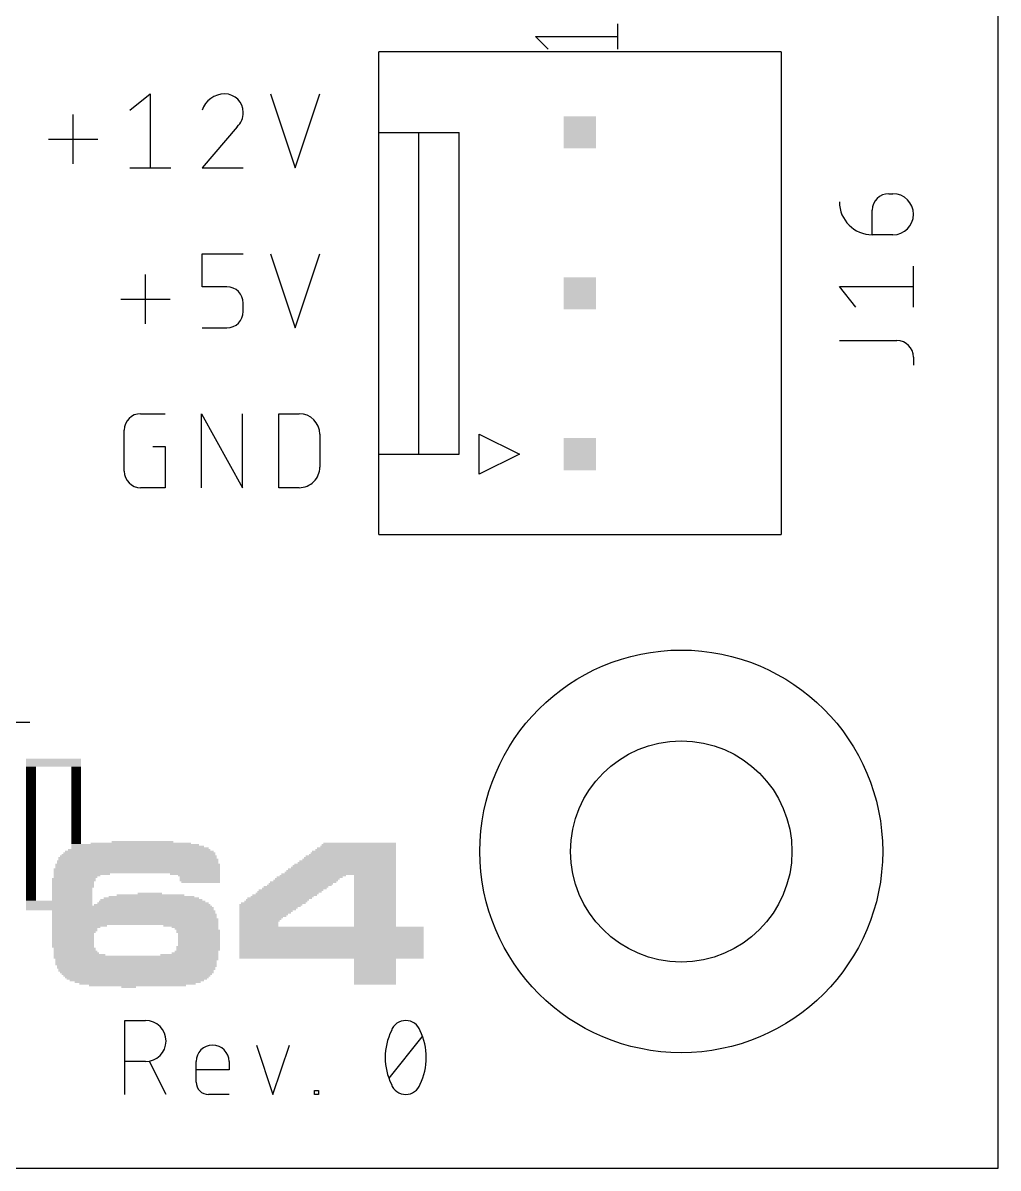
# Model space of a CAD drawing. Extents: x 0 to 94, y 0 to 124.
# Drawn here: x 78.61 to 94, y 0 to 18.08 of the extents above; entities that cross this region are included whole.
import ezdxf

# ---------------------------------------------------------------- set-up
doc = ezdxf.new("R2010")
doc.units = 0
for name, color, linetype in [('20', 30, 'CONTINUOUS'), ('21', 253, 'CONTINUOUS'), ('25', 253, 'CONTINUOUS'), ('51', 253, 'CONTINUOUS')]:
    doc.layers.add(name, color=color, linetype=linetype)

# ---------------------------------------------------------------- blocks, each defined once
blk = doc.blocks.new('RECT')
blk.add_solid([(-0.5, -0.5), (0.5, -0.5), (-0.5, 0.5), (0.5, 0.5)])

msp = doc.modelspace()

# ---------------------------------------------------------------- linework, layer by layer
at = {"layer": '20'}
for p, q in [((94, 0), (94, 98)), ((0, 0), (94, 0))]:
    msp.add_line(p, q, dxfattribs=at)
at = {"layer": '21'}
for p, q in [((88, 17.6675), (88, 18.0675)), ((86.9, 17.6675), (86.7, 17.8675)), ((86.7, 17.8675), (88, 17.8675)), ((90.575, 17.6212), (84.225, 17.6212)), ((84.225, 16.3513), (84.225, 17.6212)), ((90.575, 17.6212), (90.575, 10.0013)), ((80.2954, 16.6996), (80.62, 16.9592)), ((80.62, 16.9592), (80.62, 15.7908)), ((82.5165, 16.9592), (82.906, 15.7908)), ((82.906, 15.7908), (83.2955, 16.9592)), ((79.4008, 15.8557), (79.4008, 16.6346)), ((81.9902, 16.4399), (81.4384, 15.7908)), ((84.225, 11.2713), (84.225, 16.3513)), ((84.225, 16.3513), (84.86, 16.3513)), ((84.86, 11.2713), (84.86, 16.3513)), ((84.86, 16.3513), (85.495, 16.3513)), ((85.495, 11.2713), (85.495, 16.3513)), ((79.0113, 16.2452), (79.7903, 16.2452)), ((80.2954, 15.7908), (80.9445, 15.7908)), ((81.4384, 15.7908), (82.0875, 15.7908)), ((81.4384, 13.9137), (81.4384, 14.4329)), ((81.4384, 14.4329), (82.0875, 14.4329)), ((82.5165, 14.4329), (82.906, 13.2645)), ((82.906, 13.2645), (83.2955, 14.4329)), ((80.5438, 13.3295), (80.5438, 14.1084)), ((81.8279, 13.9137), (81.4384, 13.9137)), ((80.1543, 13.7189), (80.9333, 13.7189)), ((82.0875, 13.5242), (82.0875, 13.654)), ((81.4384, 13.2645), (81.8279, 13.2645)), ((80.4676, 11.9105), (80.8571, 11.9105)), ((81.4271, 10.7421), (81.4271, 11.9105)), ((81.4271, 11.9105), (82.0763, 10.7421)), ((82.0763, 10.7421), (82.0763, 11.9105)), ((82.6463, 10.7421), (82.6463, 11.9105)), ((82.6463, 11.9105), (82.9709, 11.9105)), ((80.2079, 11.0017), (80.2079, 11.6508)), ((83.2955, 11.5859), (83.2955, 11.0666)), ((85.8125, 10.9538), (85.8125, 11.5888)), ((85.8125, 11.5888), (86.4475, 11.2713)), ((80.6623, 11.3912), (80.8571, 11.3912)), ((80.8571, 11.3912), (80.8571, 10.7421)), ((84.225, 10.0013), (84.225, 11.2713)), ((84.225, 11.2713), (84.86, 11.2713)), ((84.86, 11.2713), (85.495, 11.2713)), ((86.4475, 11.2713), (85.8125, 10.9538)), ((80.8571, 10.7421), (80.4676, 10.7421)), ((82.9709, 10.7421), (82.6463, 10.7421)), ((84.225, 10.0013), (90.575, 10.0013)), ((78.7188, 7.036), (77.6012, 7.036)), ((80.2195, 1.1621), (80.2195, 2.3304)), ((80.2195, 2.3304), (80.5441, 2.3304)), ((84.3919, 1.4217), (84.9112, 2.0708)), ((82.2964, 1.941), (82.556, 1.1621)), ((82.556, 1.1621), (82.8157, 1.941)), ((80.5441, 1.6813), (80.2195, 1.6813)), ((80.8687, 1.1621), (80.609, 1.6813)), ((81.3439, 1.3568), (81.3439, 1.6813)), ((81.8632, 1.6813), (81.8632, 1.5515)), ((81.8632, 1.5515), (81.3439, 1.5515)), ((81.8632, 1.1621), (81.5386, 1.1621)), ((83.2094, 1.1621), (83.2094, 1.227)), ((83.2094, 1.227), (83.2743, 1.227)), ((83.2743, 1.1621), (83.2094, 1.1621)), ((83.2743, 1.227), (83.2743, 1.1621))]:
    msp.add_line(p, q, dxfattribs=at)
for radius in [3.1789, 1.7463]:
    msp.add_circle((89, 5), radius, dxfattribs=at)
for centre, radius, start, end in [((81.7954, 16.5839), 0.3753, 90.0001, 162.0549), ((81.7954, 16.6671), 0.2921, 0, 90), ((81.7738, 16.6671), 0.3138, 313.604, 359.9996), ((81.8279, 13.654), 0.2596, 0, 90), ((81.8279, 13.5242), 0.2596, 270, 0), ((80.4676, 11.6508), 0.2596, 90.0007, 180), ((82.9709, 11.5859), 0.3246, 0, 90), ((82.9709, 11.0666), 0.3246, 269.9994, 0), ((80.4676, 11.0017), 0.2596, 180, 270), ((80.5441, 2.0059), 0.3246, 270, 90), ((84.6515, 2.0903), 0.2402, 90, 161.0751), ((84.6515, 2.0903), 0.2402, 18.9248, 90.0002), ((85.2898, 1.7463), 0.9628, 154.0109, 180.0001), ((84.0132, 1.7463), 0.9629, 359.9999, 25.9891), ((81.6035, 1.6813), 0.2596, 0, 180), ((85.2899, 1.7463), 0.9629, 180, 205.9888), ((84.0132, 1.7463), 0.9629, 334.0112, 360), ((81.5386, 1.3568), 0.1947, 180, 270), ((84.6515, 1.4022), 0.2402, 198.9254, 269.9998), ((84.6515, 1.4022), 0.2402, 270, 341.0747)]:
    msp.add_arc(centre, radius, start, end, dxfattribs=at)
at = {"layer": '25'}
for p, q in [((92.2747, 15.3835), (92.3396, 15.3835)), ((92.015, 14.7344), (92.015, 15.1239)), ((92.3396, 14.7344), (92.015, 14.7344)), ((92.6642, 13.5914), (92.6642, 14.2405)), ((91.7554, 13.5914), (91.4958, 13.916)), ((91.4958, 13.916), (92.6642, 13.916)), ((91.4958, 13.0641), (92.4045, 13.0641)), ((92.6642, 12.8044), (92.6642, 12.6746))]:
    msp.add_line(p, q, dxfattribs=at)
for centre, radius, start, end in [((92.2747, 15.1239), 0.2596, 90, 180), ((92.3396, 15.059), 0.3246, 270, 90), ((92.015, 15.2537), 0.5193, 180.0007, 270), ((92.4045, 12.8044), 0.2596, 0, 90)]:
    msp.add_arc(centre, radius, start, end, dxfattribs=at)

# ---------------------------------------------------------------- block references
at = {"layer": '21', "yscale": 0.0255}
for p, xscale in [((79.094, 6.453), 0.867), ((79.094, 6.4275), 0.867), ((79.094, 6.402), 0.867), ((79.094, 6.3765), 0.867), ((79.094, 6.351), 0.867), ((78.737, 6.3255), 0.153), ((79.451, 6.3255), 0.153), ((78.737, 6.3), 0.153), ((78.737, 6.2745), 0.153), ((78.737, 6.249), 0.153), ((78.737, 6.2235), 0.153), ((78.737, 6.198), 0.153), ((78.737, 6.1725), 0.153), ((78.737, 6.147), 0.153), ((79.451, 6.3), 0.153), ((79.451, 6.2745), 0.153), ((79.451, 6.249), 0.153), ((79.451, 6.2235), 0.153), ((79.451, 6.198), 0.153), ((79.451, 6.1725), 0.153), ((79.451, 6.147), 0.153), ((78.737, 6.1215), 0.153), ((78.737, 6.096), 0.153), ((78.737, 6.0705), 0.153), ((78.737, 6.045), 0.153), ((78.737, 6.0195), 0.153), ((78.737, 5.994), 0.153), ((78.737, 5.9685), 0.153), ((79.451, 6.1215), 0.153), ((79.451, 6.096), 0.153), ((79.451, 6.0705), 0.153), ((79.451, 6.045), 0.153), ((79.451, 6.0195), 0.153), ((79.451, 5.994), 0.153), ((79.451, 5.9685), 0.153), ((78.737, 5.943), 0.153), ((78.737, 5.9175), 0.153), ((78.737, 5.892), 0.153), ((78.737, 5.8665), 0.153), ((78.737, 5.841), 0.153), ((78.737, 5.8155), 0.153), ((78.737, 5.79), 0.153), ((79.451, 5.943), 0.153), ((79.451, 5.9175), 0.153), ((79.451, 5.892), 0.153), ((79.451, 5.8665), 0.153), ((79.451, 5.841), 0.153), ((79.451, 5.8155), 0.153), ((79.451, 5.79), 0.153), ((78.737, 5.7645), 0.153), ((78.737, 5.739), 0.153), ((78.737, 5.7135), 0.153), ((78.737, 5.688), 0.153), ((78.737, 5.6625), 0.153), ((78.737, 5.637), 0.153), ((78.737, 5.6115), 0.153), ((79.451, 5.7645), 0.153), ((79.451, 5.739), 0.153), ((79.451, 5.7135), 0.153), ((79.451, 5.688), 0.153), ((79.451, 5.6625), 0.153), ((79.451, 5.637), 0.153), ((79.451, 5.6115), 0.153), ((78.737, 5.586), 0.153), ((78.737, 5.5605), 0.153), ((78.737, 5.535), 0.153), ((78.737, 5.5095), 0.153), ((78.737, 5.484), 0.153), ((78.737, 5.4585), 0.153), ((78.737, 5.433), 0.153), ((79.451, 5.586), 0.153), ((79.451, 5.5605), 0.153), ((79.451, 5.535), 0.153), ((79.451, 5.5095), 0.153), ((79.451, 5.484), 0.153), ((79.451, 5.4585), 0.153), ((79.451, 5.433), 0.153), ((78.737, 5.4075), 0.153), ((78.737, 5.382), 0.153), ((78.737, 5.3565), 0.153), ((78.737, 5.331), 0.153), ((78.737, 5.3055), 0.153), ((78.737, 5.28), 0.153), ((78.737, 5.2545), 0.153), ((79.451, 5.4075), 0.153), ((79.451, 5.382), 0.153), ((79.451, 5.3565), 0.153), ((79.451, 5.331), 0.153), ((79.451, 5.3055), 0.153), ((79.451, 5.28), 0.153), ((79.451, 5.2545), 0.153), ((78.737, 5.229), 0.153), ((78.737, 5.2035), 0.153), ((78.737, 5.178), 0.153), ((78.737, 5.1525), 0.153), ((78.737, 5.127), 0.153), ((78.737, 5.1015), 0.153), ((78.737, 5.076), 0.153), ((78.737, 5.0505), 0.153), ((80.3817, 5.1015), 2.0145), ((79.451, 5.229), 0.153), ((79.451, 5.2035), 0.153), ((79.451, 5.178), 0.153), ((79.451, 5.1525), 0.153), ((79.451, 5.127), 0.153), ((80.42, 5.076), 2.091), ((80.4582, 5.0505), 2.1675), ((80.471, 5.127), 1.581), ((80.4965, 5.1525), 0.969), ((83.8752, 5.0505), 1.2495), ((83.9007, 5.076), 1.1985), ((83.9134, 5.1015), 1.173), ((83.9262, 5.127), 1.1475), ((78.737, 5.025), 0.153), ((78.737, 4.9995), 0.153), ((78.737, 4.974), 0.153), ((78.737, 4.9485), 0.153), ((78.737, 4.923), 0.153), ((78.737, 4.8975), 0.153), ((78.737, 4.872), 0.153), ((80.42, 4.8975), 2.499), ((80.4327, 4.872), 2.5245), ((80.4327, 4.923), 2.4735), ((80.4327, 4.9485), 2.4225), ((80.4455, 4.974), 2.397), ((80.4455, 4.9995), 2.3461), ((80.4455, 5.025), 2.244), ((83.7605, 4.872), 1.479), ((83.7732, 4.8975), 1.4535), ((83.7859, 4.923), 1.428), ((83.8115, 4.9485), 1.3769), ((83.8242, 4.974), 1.3515), ((83.837, 4.9995), 1.326), ((83.8625, 5.025), 1.2749), ((78.737, 4.8465), 0.153), ((78.737, 4.821), 0.153), ((78.737, 4.7955), 0.153), ((78.737, 4.77), 0.153), ((78.737, 4.7445), 0.153), ((78.737, 4.719), 0.153), ((78.737, 4.6935), 0.153), ((80.4073, 4.719), 2.6266), ((80.4073, 4.6935), 2.6266), ((80.42, 4.7955), 2.6011), ((80.42, 4.77), 2.6011), ((80.42, 4.7445), 2.6011), ((80.42, 4.8465), 2.55), ((80.42, 4.821), 2.55), ((83.633, 4.6935), 1.734), ((83.6457, 4.719), 1.7085), ((83.6713, 4.7445), 1.6574), ((83.684, 4.77), 1.632), ((83.6967, 4.7955), 1.6065), ((83.7223, 4.821), 1.5554), ((83.7349, 4.8465), 1.53), ((78.737, 4.668), 0.153), ((78.737, 4.6425), 0.153), ((78.737, 4.617), 0.153), ((78.737, 4.5915), 0.153), ((78.737, 4.566), 0.153), ((78.737, 4.5405), 0.153), ((78.737, 4.515), 0.153), ((79.4127, 4.566), 0.6885), ((79.4127, 4.5405), 0.6885), ((79.4, 4.515), 0.663), ((79.5402, 4.6425), 0.8925), ((79.4382, 4.5915), 0.6885), ((80.4073, 4.668), 2.6266), ((79.4637, 4.617), 0.7395), ((81.3252, 4.6425), 0.7906), ((81.389, 4.617), 0.663), ((81.4018, 4.5915), 0.6376), ((81.4018, 4.566), 0.6376), ((81.4018, 4.5405), 0.6376), ((81.4145, 4.515), 0.6121), ((83.0337, 4.515), 1.0455), ((83.072, 4.5405), 1.0199), ((83.0975, 4.566), 1.02), ((83.1357, 4.5915), 1.0455), ((83.1868, 4.617), 1.0454), ((83.5947, 4.6425), 1.8105), ((83.6202, 4.668), 1.7595), ((84.1685, 4.617), 0.663), ((84.1685, 4.5915), 0.663), ((84.1685, 4.566), 0.663), ((84.1685, 4.5405), 0.663), ((84.1685, 4.515), 0.663), ((78.737, 4.4895), 0.153), ((78.737, 4.464), 0.153), ((78.737, 4.4385), 0.153), ((78.737, 4.413), 0.153), ((78.737, 4.3875), 0.153), ((78.737, 4.362), 0.153), ((78.737, 4.3365), 0.153), ((79.4, 4.4895), 0.663), ((79.4, 4.464), 0.663), ((79.4, 4.4385), 0.663), ((79.3872, 4.413), 0.6375), ((79.3872, 4.3875), 0.6375), ((79.3872, 4.362), 0.6375), ((79.3872, 4.3365), 0.6375), ((80.6112, 4.3365), 0.3825), ((82.7788, 4.3365), 0.9944), ((82.817, 4.362), 1.02), ((82.8424, 4.3875), 1.02), ((82.8936, 4.413), 1.02), ((82.919, 4.4385), 1.02), ((82.97, 4.464), 1.0199), ((82.9955, 4.4895), 1.0201), ((84.1685, 4.4895), 0.663), ((84.1685, 4.464), 0.663), ((84.1685, 4.4385), 0.663), ((84.1685, 4.413), 0.663), ((84.1685, 4.3875), 0.663), ((84.1685, 4.362), 0.663), ((84.1685, 4.3365), 0.663), ((79.1832, 4.209), 1.0455), ((79.1832, 4.1835), 1.0455), ((79.1832, 4.158), 1.0455), ((78.737, 4.311), 0.153), ((78.737, 4.2855), 0.153), ((78.737, 4.26), 0.153), ((78.737, 4.2345), 0.153), ((79.3872, 4.311), 0.6375), ((79.3872, 4.2855), 0.6375), ((79.3872, 4.26), 0.6375), ((79.3872, 4.2345), 0.6375), ((80.6495, 4.158), 1.836), ((80.6622, 4.1835), 1.7595), ((80.6495, 4.209), 1.683), ((80.6368, 4.2345), 1.6066), ((80.6367, 4.26), 1.5045), ((80.6367, 4.2855), 1.3515), ((80.624, 4.311), 1.0711), ((82.5237, 4.158), 0.9945), ((82.562, 4.1835), 1.02), ((82.6002, 4.209), 0.9945), ((82.6258, 4.2345), 0.9946), ((82.6639, 4.26), 1.02), ((82.7022, 4.2855), 0.9945), ((82.7405, 4.311), 1.02), ((84.1685, 4.311), 0.663), ((84.1685, 4.2855), 0.663), ((84.1685, 4.26), 0.663), ((84.1685, 4.2345), 0.663), ((84.1685, 4.209), 0.663), ((84.1685, 4.1835), 0.663), ((84.1685, 4.158), 0.663), ((80.1267, 4.1325), 2.9325), ((80.1395, 4.107), 2.9581), ((80.1395, 4.0815), 2.9581), ((80.3562, 4.056), 2.5755), ((80.3562, 4.0305), 2.5755), ((80.3689, 4.005), 2.601), ((80.3689, 3.9795), 2.601), ((82.4855, 4.107), 0.9181), ((82.4727, 4.0815), 0.8925), ((82.4472, 4.056), 0.8415), ((82.4345, 4.0305), 0.8161), ((82.3962, 3.9795), 0.7395), ((82.511, 4.1325), 0.969), ((82.409, 4.005), 0.765), ((84.1685, 4.1325), 0.663), ((84.1685, 4.107), 0.663), ((84.1685, 4.0815), 0.663), ((84.1685, 4.056), 0.663), ((84.1685, 4.0305), 0.663), ((84.1685, 4.005), 0.663), ((84.1685, 3.9795), 0.663), ((80.3689, 3.954), 2.601), ((80.3817, 3.9285), 2.6265), ((80.3817, 3.903), 2.6265), ((80.3817, 3.8775), 2.6265), ((80.3817, 3.852), 2.6265), ((79.502, 3.8265), 0.867), ((79.451, 3.801), 0.765), ((81.2615, 3.8265), 0.867), ((81.3252, 3.801), 0.7395), ((82.3707, 3.954), 0.6885), ((82.358, 3.9285), 0.663), ((82.3453, 3.903), 0.6376), ((82.3325, 3.8775), 0.612), ((82.3325, 3.852), 0.612), ((82.3325, 3.8265), 0.612), ((83.48, 3.801), 2.907), ((84.1685, 3.954), 0.663), ((84.1685, 3.9285), 0.663), ((84.1685, 3.903), 0.663), ((84.1685, 3.8775), 0.663), ((84.1685, 3.852), 0.663), ((84.1685, 3.8265), 0.663), ((79.4254, 3.7755), 0.714), ((79.4254, 3.75), 0.714), ((79.4127, 3.7245), 0.6885), ((79.4, 3.699), 0.663), ((79.4, 3.6735), 0.663), ((79.4, 3.648), 0.663), ((79.4, 3.6225), 0.663), ((81.3507, 3.7755), 0.6885), ((81.3762, 3.75), 0.6886), ((81.3762, 3.7245), 0.6886), ((81.389, 3.699), 0.663), ((81.389, 3.6735), 0.663), ((81.389, 3.648), 0.663), ((81.389, 3.6225), 0.663), ((83.48, 3.7755), 2.907), ((83.48, 3.75), 2.907), ((83.48, 3.7245), 2.907), ((83.48, 3.699), 2.907), ((83.48, 3.6735), 2.907), ((83.48, 3.648), 2.907), ((83.48, 3.6225), 2.907), ((79.4, 3.597), 0.663), ((79.4, 3.5715), 0.663), ((79.4, 3.546), 0.663), ((79.4, 3.5205), 0.663), ((79.4, 3.495), 0.663), ((79.4254, 3.4695), 0.663), ((79.4254, 3.444), 0.663), ((81.3762, 3.495), 0.6886), ((81.3762, 3.4695), 0.6886), ((81.3762, 3.444), 0.6886), ((81.389, 3.597), 0.663), ((81.389, 3.5715), 0.663), ((81.389, 3.546), 0.663), ((81.389, 3.5205), 0.663), ((83.48, 3.597), 2.907), ((83.48, 3.5715), 2.907), ((83.48, 3.546), 2.907), ((83.48, 3.5205), 2.907), ((83.48, 3.495), 2.907), ((83.48, 3.4695), 2.907), ((83.48, 3.444), 2.907), ((79.4382, 3.4185), 0.6885), ((79.451, 3.393), 0.714), ((79.502, 3.3675), 0.816), ((80.3945, 3.342), 2.601), ((80.3945, 3.3165), 2.601), ((80.4072, 3.291), 2.5755), ((80.3945, 3.2655), 2.55), ((81.236, 3.3675), 0.918), ((81.3252, 3.393), 0.7395), ((81.3507, 3.4185), 0.6885), ((83.48, 3.4185), 2.907), ((83.48, 3.393), 2.907), ((83.48, 3.3675), 2.907), ((83.48, 3.342), 2.907), ((83.48, 3.3165), 2.907), ((84.1685, 3.291), 0.663), ((84.1685, 3.2655), 0.663), ((80.3945, 3.24), 2.55), ((80.3945, 3.2145), 2.55), ((80.4072, 3.189), 2.5245), ((80.3945, 3.1635), 2.499), ((80.3945, 3.1125), 2.4481), ((80.4072, 3.138), 2.4735), ((80.4073, 3.087), 2.4226), ((80.4072, 3.0615), 2.3715), ((84.1685, 3.24), 0.663), ((84.1685, 3.2145), 0.663), ((84.1685, 3.189), 0.663), ((84.1685, 3.1635), 0.663), ((84.1685, 3.138), 0.663), ((84.1685, 3.1125), 0.663), ((84.1685, 3.087), 0.663), ((84.1685, 3.0615), 0.663), ((80.4072, 3.036), 2.3205), ((80.4072, 3.0105), 2.2695), ((80.4072, 2.985), 2.2185), ((80.4072, 2.9595), 2.1165), ((80.42, 2.934), 1.989), ((80.42, 2.9085), 1.8361), ((80.42, 2.883), 1.53), ((84.1685, 3.036), 0.663), ((84.1685, 3.0105), 0.663), ((84.1685, 2.985), 0.663), ((84.1685, 2.9595), 0.663), ((84.1685, 2.934), 0.663), ((84.1685, 2.9085), 0.663), ((80.2797, 2.8575), 0.2295)]:
    msp.add_blockref('RECT', p, dxfattribs=dict(at, xscale=xscale))
at = {"layer": '51', "xscale": 0.508, "yscale": 0.508, "rotation": 90}
for p in [(87.4, 16.3513), (87.4, 13.8113), (87.4, 11.2713)]:
    msp.add_blockref('RECT', p, dxfattribs=at)

doc.saveas('drawing.dxf')
